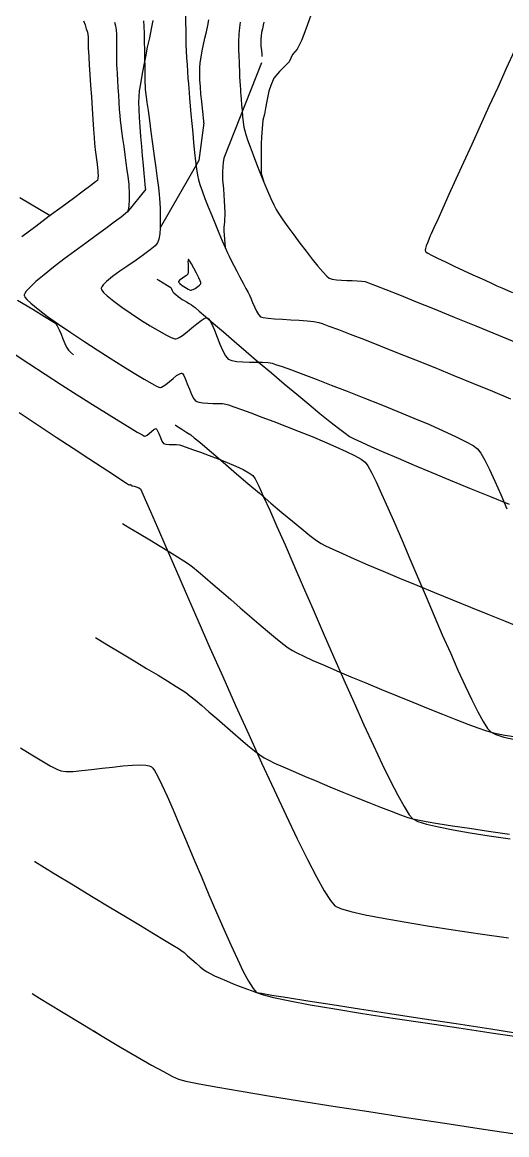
# Model space of a CAD drawing. Header units: metres. Extents: x 708868 to 711043, y 5411316 to 5413138.
# Drawn here: x 709140.5 to 709221.6, y 5411371.1 to 5411557.1 of the extents above; entities that cross this region are included whole.
import ezdxf

# ---------------------------------------------------------------- set-up
doc = ezdxf.new("R2010")
doc.units = ezdxf.units.M
for name, color, linetype in [('Rionegro 2010_Contours', 7, 'Continuous'), ('Rionegro 2014_Contours', 7, 'Continuous'), ('Rionegro 2018_Contours', 7, 'Continuous')]:
    doc.layers.add(name, color=color, linetype=linetype)

msp = doc.modelspace()

# ---------------------------------------------------------------- linework, layer by layer
at = {"layer": 'Rionegro 2010_Contours'}
for points in [[(709222.85, 5411552.38, 231), (709221.47, 5411549.35, 231), (709220.04, 5411546.2, 231), (709218.58, 5411543, 231), (709217.12, 5411539.8, 231), (709215.7, 5411536.66, 231), (709214.33, 5411533.65, 231), (709213.05, 5411530.84, 231), (709211.88, 5411528.27, 231), (709210.86, 5411526.01, 231), (709210.01, 5411524.13, 231), (709209.35, 5411522.69, 231), (709208.93, 5411521.74, 231), (709208.76, 5411521.36, 231), (709208.58, 5411520.91, 231), (709208.33, 5411520.32, 231), (709208.1, 5411519.7, 231), (709207.97, 5411519.24, 231), (709207.93, 5411518.96, 231), (709207.94, 5411518.82, 231), (709207.96, 5411518.77, 231), (709207.98, 5411518.74, 231), (709208.08, 5411518.66, 231), (709208.36, 5411518.49, 231), (709208.95, 5411518.17, 231), (709210, 5411517.64, 231), (709211.29, 5411517.01, 231), (709212.77, 5411516.31, 231), (709214.34, 5411515.58, 231), (709215.91, 5411514.86, 231), (709217.42, 5411514.17, 231), (709218.78, 5411513.55, 231), (709219.9, 5411513.04, 231), (709220.71, 5411512.68, 231), (709221.34, 5411512.41, 231), (709222.52, 5411511.91, 231)], [(709140.1, 5411527.81, 229), (709145.19, 5411524.78, 229), (709145.26, 5411524.73, 229)], [(709163.01, 5411514.14, 229), (709163.35, 5411513.94, 229), (709164.82, 5411513.06, 229), (709165.35, 5411512.74, 229), (709165.47, 5411512.52, 229), (709165.59, 5411512.22, 229), (709165.71, 5411511.99, 229), (709165.88, 5411511.83, 229), (709166.21, 5411511.56, 229), (709166.6, 5411511.25, 229), (709166.99, 5411510.96, 229), (709167.28, 5411510.75, 229), (709167.58, 5411510.56, 229), (709167.98, 5411510.32, 229), (709168.41, 5411510.06, 229), (709168.82, 5411509.82, 229), (709169.12, 5411509.62, 229), (709169.41, 5411509.38, 229), (709170.11, 5411508.79, 229), (709171.17, 5411507.88, 229), (709172.53, 5411506.71, 229), (709174.15, 5411505.32, 229), (709175.97, 5411503.75, 229), (709177.96, 5411502.06, 229), (709180.04, 5411500.28, 229), (709182.19, 5411498.46, 229), (709184.34, 5411496.64, 229), (709186.44, 5411494.88, 229), (709188.45, 5411493.21, 229), (709190.31, 5411491.67, 229), (709191.97, 5411490.33, 229), (709193.39, 5411489.21, 229), (709194.51, 5411488.36, 229), (709195.28, 5411487.84, 229), (709196.02, 5411487.45, 229), (709197.25, 5411486.87, 229), (709198.92, 5411486.12, 229), (709200.99, 5411485.22, 229), (709203.39, 5411484.19, 229), (709206.08, 5411483.06, 229), (709209, 5411481.83, 229), (709212.1, 5411480.54, 229), (709215.34, 5411479.21, 229), (709218.65, 5411477.85, 229), (709221.98, 5411476.49, 229)], [(709139.72, 5411510.65, 228), (709142.29, 5411509.11, 228), (709144.26, 5411507.91, 228), (709145.54, 5411507.12, 228), (709146.06, 5411506.77, 228), (709146.37, 5411506.32, 228), (709146.68, 5411505.68, 228), (709147, 5411504.94, 228), (709147.32, 5411504.15, 228), (709147.63, 5411503.4, 228), (709147.94, 5411502.75, 228), (709148.23, 5411502.28, 228), (709148.61, 5411501.9, 228), (709149.08, 5411501.49, 228)], [(709166.09, 5411489.74, 228), (709166.16, 5411489.7, 228), (709167.19, 5411489.07, 228), (709168.06, 5411488.52, 228), (709168.71, 5411488.08, 228), (709169.29, 5411487.63, 228), (709170.22, 5411486.87, 228), (709171.44, 5411485.83, 228), (709172.9, 5411484.58, 228), (709174.56, 5411483.16, 228), (709176.36, 5411481.61, 228), (709178.25, 5411479.99, 228), (709180.18, 5411478.34, 228), (709182.1, 5411476.7, 228), (709183.95, 5411475.13, 228), (709185.7, 5411473.68, 228), (709187.27, 5411472.38, 228), (709188.64, 5411471.29, 228), (709189.73, 5411470.46, 228), (709190.51, 5411469.93, 228), (709191.24, 5411469.54, 228), (709192.44, 5411468.98, 228), (709194.06, 5411468.24, 228), (709196.04, 5411467.38, 228), (709198.34, 5411466.39, 228), (709200.88, 5411465.31, 228), (709203.63, 5411464.16, 228), (709206.51, 5411462.96, 228), (709209.49, 5411461.73, 228), (709212.5, 5411460.49, 228), (709215.48, 5411459.28, 228), (709218.39, 5411458.1, 228), (709221.17, 5411456.99, 228), (709223.77, 5411455.96, 228)], [(709157.29, 5411473.26, 227), (709158.16, 5411472.74, 227), (709160.05, 5411471.61, 227), (709161.88, 5411470.52, 227), (709163.6, 5411469.48, 227), (709165.16, 5411468.54, 227), (709166.5, 5411467.71, 227), (709167.56, 5411467.04, 227), (709168.3, 5411466.54, 227), (709168.99, 5411466.01, 227), (709169.93, 5411465.24, 227), (709171.09, 5411464.27, 227), (709172.41, 5411463.14, 227), (709173.86, 5411461.89, 227), (709175.4, 5411460.56, 227), (709176.97, 5411459.2, 227), (709178.55, 5411457.83, 227), (709180.09, 5411456.52, 227), (709181.55, 5411455.28, 227), (709182.89, 5411454.18, 227), (709184.06, 5411453.24, 227), (709185.02, 5411452.5, 227), (709185.74, 5411452.02, 227), (709186.45, 5411451.64, 227), (709187.6, 5411451.09, 227), (709189.14, 5411450.39, 227), (709191.01, 5411449.57, 227), (709193.14, 5411448.65, 227), (709195.49, 5411447.66, 227), (709197.99, 5411446.61, 227), (709200.59, 5411445.53, 227), (709203.23, 5411444.45, 227), (709205.86, 5411443.38, 227), (709208.41, 5411442.35, 227), (709210.82, 5411441.39, 227), (709213.05, 5411440.52, 227), (709215.03, 5411439.75, 227), (709216.71, 5411439.12, 227), (709218.03, 5411438.66, 227), (709218.94, 5411438.37, 227), (709219.83, 5411438.17, 227), (709221.24, 5411437.91, 227), (709223.13, 5411437.61, 227)], [(709152.77, 5411454.2, 226), (709154.66, 5411453.06, 226), (709156.98, 5411451.67, 226), (709159.22, 5411450.32, 226), (709161.32, 5411449.06, 226), (709163.23, 5411447.9, 226), (709164.89, 5411446.89, 226), (709166.26, 5411446.05, 226), (709167.27, 5411445.41, 226), (709167.88, 5411445, 226), (709168.57, 5411444.48, 226), (709169.47, 5411443.74, 226), (709170.54, 5411442.82, 226), (709171.75, 5411441.78, 226), (709173.05, 5411440.65, 226), (709174.39, 5411439.48, 226), (709175.73, 5411438.32, 226), (709177.03, 5411437.2, 226), (709178.25, 5411436.18, 226), (709179.34, 5411435.29, 226), (709180.26, 5411434.59, 226), (709180.96, 5411434.11, 226), (709181.64, 5411433.75, 226), (709182.72, 5411433.23, 226), (709184.13, 5411432.59, 226), (709185.82, 5411431.85, 226), (709187.72, 5411431.04, 226), (709189.78, 5411430.17, 226), (709191.94, 5411429.26, 226), (709194.15, 5411428.36, 226), (709196.34, 5411427.47, 226), (709198.46, 5411426.62, 226), (709200.44, 5411425.85, 226), (709202.23, 5411425.16, 226), (709203.77, 5411424.58, 226), (709205, 5411424.14, 226), (709205.86, 5411423.87, 226), (709206.66, 5411423.7, 226), (709208.07, 5411423.45, 226), (709210.02, 5411423.13, 226), (709212.46, 5411422.75, 226), (709215.31, 5411422.32, 226), (709218.5, 5411421.85, 226), (709221.99, 5411421.34, 226)], [(709142.54, 5411416.77, 224), (709142.59, 5411416.74, 224), (709145.83, 5411414.78, 224), (709149.03, 5411412.85, 224), (709152.12, 5411410.98, 224), (709155.07, 5411409.2, 224), (709157.81, 5411407.54, 224), (709160.3, 5411406.04, 224), (709162.47, 5411404.72, 224), (709164.29, 5411403.62, 224), (709165.7, 5411402.77, 224), (709166.64, 5411402.19, 224), (709167.06, 5411401.92, 224), (709167.57, 5411401.52, 224), (709168.18, 5411400.99, 224), (709168.87, 5411400.38, 224), (709169.58, 5411399.76, 224), (709170.27, 5411399.16, 224), (709170.89, 5411398.65, 224), (709171.42, 5411398.29, 224), (709171.92, 5411398.02, 224), (709172.68, 5411397.66, 224), (709173.62, 5411397.24, 224), (709174.69, 5411396.78, 224), (709175.82, 5411396.31, 224), (709176.96, 5411395.85, 224), (709178.03, 5411395.45, 224), (709178.97, 5411395.11, 224), (709179.72, 5411394.87, 224), (709180.51, 5411394.72, 224), (709182.27, 5411394.43, 224), (709184.89, 5411394.01, 224), (709188.28, 5411393.48, 224), (709192.33, 5411392.85, 224), (709196.94, 5411392.13, 224), (709202, 5411391.35, 224), (709207.42, 5411390.52, 224), (709213.08, 5411389.65, 224), (709218.9, 5411388.76, 224), (709224.76, 5411387.86, 224)], [(709142.15, 5411394.69, 223), (709143.42, 5411393.91, 223), (709147.07, 5411391.68, 223), (709150.57, 5411389.55, 223), (709153.89, 5411387.56, 223), (709156.95, 5411385.73, 223), (709159.72, 5411384.11, 223), (709162.13, 5411382.73, 223), (709164.12, 5411381.62, 223), (709165.65, 5411380.83, 223), (709166.65, 5411380.38, 223), (709167.89, 5411380.05, 223), (709170.13, 5411379.59, 223), (709173.25, 5411379.02, 223), (709177.15, 5411378.34, 223), (709181.73, 5411377.59, 223), (709186.89, 5411376.76, 223), (709192.51, 5411375.87, 223), (709198.51, 5411374.94, 223), (709204.77, 5411373.98, 223), (709211.19, 5411373.01, 223), (709217.67, 5411372.03, 223), (709224.1, 5411371.07, 223)]]:
    msp.add_polyline3d(points, dxfattribs=at)
at = {"layer": 'Rionegro 2014_Contours'}
for points in [[(709150.76, 5411557.31, 226), (709151.01, 5411556.64, 226), (709151.23, 5411555.97, 226), (709151.4, 5411555.41, 226), (709151.49, 5411555.03, 226), (709151.53, 5411554.63, 226), (709151.55, 5411554.1, 226), (709151.55, 5411553.54, 226), (709151.55, 5411553.01, 226), (709151.56, 5411552.6, 226), (709151.58, 5411552.19, 226), (709151.64, 5411551.27, 226), (709151.72, 5411549.96, 226), (709151.83, 5411548.34, 226), (709151.94, 5411546.52, 226), (709152.07, 5411544.6, 226), (709152.2, 5411542.67, 226), (709152.32, 5411540.82, 226), (709152.43, 5411539.17, 226), (709152.52, 5411537.81, 226), (709152.59, 5411536.83, 226), (709152.63, 5411536.33, 226), (709152.7, 5411535.75, 226), (709152.8, 5411534.99, 226), (709152.92, 5411534.15, 226), (709153.04, 5411533.35, 226), (709153.12, 5411532.71, 226), (709153.16, 5411532.35, 226), (709153.18, 5411531.97, 226), (709153.19, 5411531.47, 226), (709153.17, 5411530.99, 226), (709153.09, 5411530.65, 226), (709152.78, 5411530.39, 226), (709151.96, 5411529.78, 226), (709150.7, 5411528.85, 226), (709149.08, 5411527.65, 226), (709147.17, 5411526.24, 226), (709145.04, 5411524.66, 226), (709142.77, 5411522.96, 226), (709140.43, 5411521.19, 226)], [(709155.96, 5411557.1, 227), (709156.12, 5411556.47, 227), (709156.2, 5411555.85, 227), (709156.25, 5411555.07, 227), (709156.27, 5411554.18, 227), (709156.28, 5411553.24, 227), (709156.27, 5411552.3, 227), (709156.27, 5411551.41, 227), (709156.27, 5411550.62, 227), (709156.29, 5411549.99, 227), (709156.32, 5411549.36, 227), (709156.37, 5411548.47, 227), (709156.43, 5411547.39, 227), (709156.51, 5411546.18, 227), (709156.59, 5411544.92, 227), (709156.67, 5411543.67, 227), (709156.75, 5411542.5, 227), (709156.83, 5411541.48, 227), (709156.9, 5411540.68, 227), (709156.99, 5411539.91, 227), (709157.12, 5411538.88, 227), (709157.29, 5411537.66, 227), (709157.48, 5411536.33, 227), (709157.67, 5411534.95, 227), (709157.86, 5411533.6, 227), (709158.03, 5411532.36, 227), (709158.18, 5411531.29, 227), (709158.28, 5411530.48, 227), (709158.32, 5411529.99, 227), (709158.35, 5411529.46, 227), (709158.38, 5411528.78, 227), (709158.39, 5411528.03, 227), (709158.39, 5411527.25, 227), (709158.35, 5411526.51, 227), (709158.27, 5411525.88, 227), (709158.12, 5411525.42, 227), (709157.79, 5411525.09, 227), (709157.03, 5411524.49, 227), (709155.91, 5411523.64, 227), (709154.5, 5411522.61, 227), (709152.88, 5411521.44, 227), (709151.12, 5411520.15, 227), (709149.3, 5411518.81, 227), (709147.48, 5411517.46, 227), (709145.75, 5411516.13, 227), (709144.17, 5411514.87, 227), (709142.81, 5411513.73, 227), (709141.76, 5411512.74, 227), (709141.18, 5411512.1, 227), (709140.93, 5411511.71, 227), (709140.85, 5411511.51, 227), (709140.85, 5411511.42, 227), (709140.86, 5411511.34, 227), (709140.96, 5411511.14, 227), (709141.26, 5411510.76, 227), (709141.94, 5411510.11, 227), (709143.16, 5411509.1, 227), (709144.74, 5411507.91, 227), (709146.59, 5411506.6, 227), (709148.64, 5411505.19, 227), (709150.82, 5411503.75, 227), (709153.04, 5411502.3, 227), (709155.24, 5411500.9, 227), (709157.33, 5411499.6, 227), (709159.24, 5411498.43, 227), (709160.89, 5411497.44, 227), (709162.21, 5411496.68, 227), (709162.98, 5411496.27, 227), (709163.36, 5411496.08, 227), (709163.51, 5411496.03, 227), (709163.55, 5411496.02, 227), (709163.62, 5411496.03, 227), (709163.79, 5411496.07, 227), (709164.07, 5411496.22, 227), (709164.51, 5411496.52, 227), (709165.12, 5411497.01, 227), (709165.75, 5411497.53, 227), (709166.33, 5411498, 227), (709166.74, 5411498.27, 227), (709166.99, 5411498.38, 227), (709167.13, 5411498.41, 227), (709167.18, 5411498.4, 227), (709167.24, 5411498.38, 227), (709167.35, 5411498.28, 227), (709167.53, 5411498.02, 227), (709167.78, 5411497.5, 227), (709168.12, 5411496.66, 227), (709168.47, 5411495.74, 227), (709168.84, 5411494.86, 227), (709169.2, 5411494.15, 227), (709169.55, 5411493.72, 227), (709170.03, 5411493.54, 227), (709170.71, 5411493.43, 227), (709171.53, 5411493.39, 227), (709172.4, 5411493.37, 227), (709173.24, 5411493.36, 227), (709173.99, 5411493.32, 227), (709174.56, 5411493.24, 227), (709175.02, 5411493.1, 227), (709175.92, 5411492.79, 227), (709177.18, 5411492.34, 227), (709178.76, 5411491.76, 227), (709180.58, 5411491.08, 227), (709182.58, 5411490.33, 227), (709184.7, 5411489.52, 227), (709186.86, 5411488.67, 227), (709189, 5411487.8, 227), (709191.07, 5411486.95, 227), (709192.98, 5411486.12, 227), (709194.69, 5411485.34, 227), (709196.11, 5411484.63, 227), (709197.2, 5411484.02, 227), (709197.87, 5411483.52, 227), (709198.31, 5411482.92, 227), (709198.93, 5411481.8, 227), (709199.7, 5411480.22, 227), (709200.62, 5411478.23, 227), (709201.66, 5411475.9, 227), (709202.81, 5411473.27, 227), (709204.04, 5411470.42, 227), (709205.34, 5411467.39, 227), (709206.68, 5411464.25, 227), (709208.05, 5411461.04, 227), (709209.42, 5411457.84, 227), (709210.78, 5411454.68, 227), (709212.12, 5411451.65, 227), (709213.4, 5411448.78, 227), (709214.61, 5411446.14, 227), (709215.73, 5411443.78, 227), (709216.74, 5411441.77, 227), (709217.63, 5411440.16, 227), (709218.36, 5411439.01, 227), (709218.94, 5411438.37, 227), (709219.74, 5411437.98, 227), (709221.09, 5411437.57, 227), (709222.92, 5411437.16, 227)], [(709160.8, 5411557.35, 228), (709160.85, 5411556.42, 228), (709160.89, 5411555.23, 228), (709160.93, 5411553.86, 228), (709160.95, 5411552.41, 228), (709160.97, 5411550.98, 228), (709160.99, 5411549.67, 228), (709161, 5411548.57, 228), (709161.01, 5411547.77, 228), (709161.02, 5411547.38, 228), (709161.04, 5411546.98, 228), (709161.07, 5411546.47, 228), (709161.1, 5411545.93, 228), (709161.14, 5411545.42, 228), (709161.17, 5411545.02, 228), (709161.23, 5411544.6, 228), (709161.36, 5411543.67, 228), (709161.55, 5411542.31, 228), (709161.78, 5411540.64, 228), (709162.04, 5411538.75, 228), (709162.32, 5411536.74, 228), (709162.6, 5411534.71, 228), (709162.86, 5411532.75, 228), (709163.1, 5411530.96, 228), (709163.29, 5411529.45, 228), (709163.42, 5411528.3, 228), (709163.48, 5411527.62, 228), (709163.52, 5411526.89, 228), (709163.56, 5411525.96, 228), (709163.59, 5411524.91, 228), (709163.6, 5411523.8, 228), (709163.58, 5411522.71, 228), (709163.51, 5411521.7, 228), (709163.37, 5411520.84, 228), (709163.16, 5411520.2, 228), (709162.73, 5411519.7, 228), (709161.92, 5411519.02, 228), (709160.82, 5411518.22, 228), (709159.54, 5411517.33, 228), (709158.17, 5411516.39, 228), (709156.83, 5411515.46, 228), (709155.62, 5411514.57, 228), (709154.63, 5411513.76, 228), (709154.07, 5411513.2, 228), (709153.82, 5411512.85, 228), (709153.74, 5411512.65, 228), (709153.74, 5411512.56, 228), (709153.75, 5411512.48, 228), (709153.84, 5411512.29, 228), (709154.13, 5411511.92, 228), (709154.74, 5411511.32, 228), (709155.83, 5411510.43, 228), (709157.19, 5411509.43, 228), (709158.71, 5411508.37, 228), (709160.31, 5411507.33, 228), (709161.89, 5411506.34, 228), (709163.36, 5411505.47, 228), (709164.62, 5411504.78, 228), (709165.41, 5411504.4, 228), (709165.84, 5411504.22, 228), (709166.05, 5411504.17, 228), (709166.12, 5411504.16, 228), (709166.21, 5411504.17, 228), (709166.42, 5411504.22, 228), (709166.78, 5411504.38, 228), (709167.33, 5411504.74, 228), (709168.09, 5411505.33, 228), (709168.9, 5411506, 228), (709169.69, 5411506.66, 228), (709170.42, 5411507.22, 228), (709170.92, 5411507.53, 228), (709171.23, 5411507.65, 228), (709171.4, 5411507.68, 228), (709171.47, 5411507.66, 228), (709171.54, 5411507.64, 228), (709171.68, 5411507.52, 228), (709171.91, 5411507.21, 228), (709172.23, 5411506.6, 228), (709172.66, 5411505.59, 228), (709173.11, 5411504.44, 228), (709173.57, 5411503.25, 228), (709174.04, 5411502.17, 228), (709174.5, 5411501.3, 228), (709174.96, 5411500.78, 228), (709175.55, 5411500.53, 228), (709176.39, 5411500.38, 228), (709177.4, 5411500.3, 228), (709178.5, 5411500.27, 228), (709179.62, 5411500.26, 228), (709180.69, 5411500.23, 228), (709181.62, 5411500.18, 228), (709182.34, 5411500.07, 228), (709182.9, 5411499.89, 228), (709183.99, 5411499.51, 228), (709185.53, 5411498.95, 228), (709187.46, 5411498.23, 228), (709189.7, 5411497.39, 228), (709192.2, 5411496.43, 228), (709194.87, 5411495.4, 228), (709197.66, 5411494.3, 228), (709200.5, 5411493.17, 228), (709203.32, 5411492.03, 228), (709206.04, 5411490.9, 228), (709208.61, 5411489.81, 228), (709210.94, 5411488.79, 228), (709212.99, 5411487.84, 228), (709214.67, 5411487.01, 228), (709215.92, 5411486.31, 228), (709216.67, 5411485.76, 228), (709217.21, 5411485.05, 228), (709217.9, 5411483.87, 228), (709218.69, 5411482.28, 228), (709219.58, 5411480.35, 228), (709220.55, 5411478.14, 228), (709221.59, 5411475.71, 228)], [(709167.84, 5411558.5, 229), (709167.84, 5411556.99, 229), (709167.85, 5411555.84, 229), (709167.85, 5411555.12, 229), (709167.86, 5411554.35, 229), (709167.9, 5411553.4, 229), (709167.95, 5411552.32, 229), (709168.01, 5411551.17, 229), (709168.08, 5411549.99, 229), (709168.16, 5411548.84, 229), (709168.23, 5411547.76, 229), (709168.3, 5411546.81, 229), (709168.36, 5411546.03, 229), (709168.42, 5411545.36, 229), (709168.5, 5411544.37, 229), (709168.6, 5411543.14, 229), (709168.73, 5411541.71, 229), (709168.86, 5411540.16, 229), (709169.02, 5411538.54, 229), (709169.18, 5411536.91, 229), (709169.34, 5411535.33, 229), (709169.51, 5411533.87, 229), (709169.68, 5411532.57, 229), (709169.84, 5411531.52, 229), (709169.99, 5411530.76, 229), (709170.23, 5411529.95, 229), (709170.6, 5411528.89, 229), (709171.07, 5411527.63, 229), (709171.62, 5411526.23, 229), (709172.21, 5411524.76, 229), (709172.82, 5411523.28, 229), (709173.42, 5411521.86, 229), (709173.98, 5411520.55, 229), (709174.47, 5411519.42, 229), (709174.85, 5411518.53, 229), (709175.11, 5411517.96, 229), (709175.44, 5411517.28, 229), (709175.88, 5411516.43, 229), (709176.39, 5411515.46, 229), (709176.93, 5411514.45, 229), (709177.45, 5411513.47, 229), (709177.92, 5411512.59, 229), (709178.3, 5411511.9, 229), (709178.53, 5411511.45, 229), (709178.77, 5411510.93, 229), (709179.05, 5411510.26, 229), (709179.36, 5411509.51, 229), (709179.69, 5411508.79, 229), (709180.03, 5411508.2, 229), (709180.36, 5411507.84, 229), (709180.8, 5411507.71, 229), (709181.62, 5411507.6, 229), (709182.73, 5411507.51, 229), (709184.04, 5411507.43, 229), (709185.44, 5411507.35, 229), (709186.84, 5411507.27, 229), (709188.15, 5411507.17, 229), (709189.28, 5411507.05, 229), (709190.12, 5411506.9, 229), (709190.7, 5411506.71, 229), (709191.81, 5411506.3, 229), (709193.4, 5411505.71, 229), (709195.39, 5411504.94, 229), (709197.74, 5411504.02, 229), (709200.39, 5411502.98, 229), (709203.27, 5411501.84, 229), (709206.32, 5411500.62, 229), (709209.5, 5411499.34, 229), (709212.73, 5411498.03, 229), (709215.97, 5411496.71, 229), (709219.15, 5411495.39, 229), (709222.21, 5411494.11, 229)], [(709176.99, 5411557.12, 230), (709176.83, 5411556.2, 230), (709176.74, 5411555.09, 230), (709176.7, 5411553.87, 230), (709176.71, 5411552.62, 230), (709176.74, 5411551.45, 230), (709176.78, 5411550.42, 230), (709176.81, 5411549.63, 230), (709176.83, 5411549.16, 230), (709176.84, 5411548.64, 230), (709176.87, 5411547.98, 230), (709176.91, 5411547.25, 230), (709176.96, 5411546.52, 230), (709177, 5411545.86, 230), (709177.04, 5411545.34, 230), (709177.08, 5411544.88, 230), (709177.13, 5411544.17, 230), (709177.2, 5411543.3, 230), (709177.28, 5411542.33, 230), (709177.38, 5411541.33, 230), (709177.49, 5411540.38, 230), (709177.6, 5411539.55, 230), (709177.73, 5411538.92, 230), (709177.9, 5411538.35, 230), (709178.21, 5411537.44, 230), (709178.64, 5411536.27, 230), (709179.15, 5411534.91, 230), (709179.72, 5411533.42, 230), (709180.33, 5411531.87, 230), (709180.94, 5411530.35, 230), (709181.54, 5411528.9, 230), (709182.1, 5411527.62, 230), (709182.59, 5411526.56, 230), (709182.98, 5411525.8, 230), (709183.44, 5411525.06, 230), (709184.12, 5411524.06, 230), (709184.96, 5411522.87, 230), (709185.92, 5411521.54, 230), (709186.95, 5411520.16, 230), (709188, 5411518.79, 230), (709189.03, 5411517.48, 230), (709189.98, 5411516.31, 230), (709190.8, 5411515.35, 230), (709191.44, 5411514.66, 230), (709191.87, 5411514.31, 230), (709192.38, 5411514.13, 230), (709193.08, 5411514.01, 230), (709193.91, 5411513.95, 230), (709194.8, 5411513.92, 230), (709195.7, 5411513.9, 230), (709196.56, 5411513.87, 230), (709197.31, 5411513.82, 230), (709197.89, 5411513.73, 230), (709198.42, 5411513.54, 230), (709199.59, 5411513.09, 230), (709201.35, 5411512.39, 230), (709203.61, 5411511.49, 230), (709206.31, 5411510.4, 230), (709209.39, 5411509.16, 230), (709212.77, 5411507.79, 230), (709216.39, 5411506.31, 230), (709220.18, 5411504.76, 230), (709224.08, 5411503.16, 230)], [(709222.85, 5411552.38, 231), (709221.47, 5411549.35, 231), (709220.04, 5411546.2, 231), (709218.58, 5411543, 231), (709217.12, 5411539.8, 231), (709215.7, 5411536.66, 231), (709214.33, 5411533.65, 231), (709213.05, 5411530.84, 231), (709211.88, 5411528.27, 231), (709210.86, 5411526.01, 231), (709210.01, 5411524.13, 231), (709209.35, 5411522.69, 231), (709208.93, 5411521.74, 231), (709208.76, 5411521.36, 231), (709208.58, 5411520.91, 231), (709208.33, 5411520.32, 231), (709208.1, 5411519.7, 231), (709207.97, 5411519.24, 231), (709207.93, 5411518.96, 231), (709207.94, 5411518.82, 231), (709207.96, 5411518.77, 231), (709207.98, 5411518.74, 231), (709208.08, 5411518.66, 231), (709208.36, 5411518.49, 231), (709208.95, 5411518.17, 231), (709210, 5411517.64, 231), (709211.29, 5411517.01, 231), (709212.77, 5411516.31, 231), (709214.34, 5411515.58, 231), (709215.91, 5411514.86, 231), (709217.42, 5411514.17, 231), (709218.78, 5411513.55, 231), (709219.9, 5411513.04, 231), (709220.71, 5411512.68, 231), (709221.34, 5411512.41, 231), (709222.52, 5411511.91, 231)], [(709168.69, 5411512.3, 229), (709168.74, 5411512.31, 229), (709168.86, 5411512.33, 229), (709169.09, 5411512.42, 229), (709169.44, 5411512.6, 229), (709169.88, 5411512.89, 229), (709170.18, 5411513.13, 229), (709170.33, 5411513.29, 229), (709170.39, 5411513.39, 229), (709170.41, 5411513.43, 229), (709170.41, 5411513.46, 229), (709170.39, 5411513.58, 229), (709170.29, 5411513.86, 229), (709170.06, 5411514.37, 229), (709169.68, 5411515.15, 229), (709169.24, 5411515.96, 229), (709168.82, 5411516.7, 229), (709168.54, 5411517.14, 229), (709168.39, 5411517.34, 229), (709168.33, 5411517.41, 229), (709168.3, 5411517.41, 229), (709168.28, 5411517.4, 229), (709168.25, 5411517.32, 229), (709168.23, 5411517.09, 229), (709168.24, 5411516.64, 229), (709168.26, 5411515.98, 229), (709168.26, 5411515.37, 229), (709168.2, 5411514.98, 229), (709167.96, 5411514.73, 229), (709167.56, 5411514.45, 229), (709167.12, 5411514.16, 229), (709166.83, 5411513.95, 229), (709166.68, 5411513.81, 229), (709166.63, 5411513.74, 229), (709166.63, 5411513.7, 229), (709166.64, 5411513.67, 229), (709166.7, 5411513.57, 229), (709166.88, 5411513.39, 229), (709167.25, 5411513.1, 229), (709167.8, 5411512.72, 229), (709168.24, 5411512.47, 229), (709168.5, 5411512.35, 229), (709168.64, 5411512.31, 229), (709168.69, 5411512.3, 229)], [(709138.98, 5411501.77, 226), (709141.63, 5411500.01, 226), (709144.35, 5411498.23, 226), (709147.07, 5411496.48, 226), (709149.72, 5411494.78, 226), (709152.25, 5411493.19, 226), (709154.58, 5411491.73, 226), (709156.65, 5411490.45, 226), (709158.39, 5411489.38, 226), (709159.74, 5411488.57, 226), (709160.49, 5411488.14, 226), (709160.83, 5411487.94, 226), (709160.95, 5411487.89, 226), (709160.98, 5411487.88, 226), (709161.03, 5411487.88, 226), (709161.16, 5411487.93, 226), (709161.39, 5411488.07, 226), (709161.74, 5411488.34, 226), (709162.2, 5411488.73, 226), (709162.54, 5411488.99, 226), (709162.75, 5411489.11, 226), (709162.85, 5411489.14, 226), (709162.9, 5411489.13, 226), (709162.94, 5411489.11, 226), (709163.02, 5411489.02, 226), (709163.16, 5411488.78, 226), (709163.35, 5411488.31, 226), (709163.62, 5411487.64, 226), (709163.88, 5411487.03, 226), (709164.14, 5411486.67, 226), (709164.53, 5411486.54, 226), (709165.1, 5411486.49, 226), (709165.74, 5411486.48, 226), (709166.34, 5411486.47, 226), (709166.79, 5411486.41, 226), (709167.17, 5411486.3, 226), (709167.93, 5411486.04, 226), (709169.01, 5411485.67, 226), (709170.32, 5411485.21, 226), (709171.78, 5411484.67, 226), (709173.3, 5411484.09, 226), (709174.81, 5411483.49, 226), (709176.22, 5411482.88, 226), (709177.46, 5411482.3, 226), (709178.44, 5411481.76, 226), (709179.08, 5411481.29, 226), (709179.45, 5411480.72, 226), (709180.06, 5411479.52, 226), (709180.89, 5411477.76, 226), (709181.92, 5411475.48, 226), (709183.12, 5411472.78, 226), (709184.47, 5411469.7, 226), (709185.95, 5411466.31, 226), (709187.52, 5411462.69, 226), (709189.17, 5411458.89, 226), (709190.87, 5411454.98, 226), (709192.59, 5411451.04, 226), (709194.32, 5411447.12, 226), (709196.02, 5411443.29, 226), (709197.67, 5411439.62, 226), (709199.26, 5411436.17, 226), (709200.74, 5411433.01, 226), (709202.11, 5411430.21, 226), (709203.33, 5411427.83, 226), (709204.37, 5411425.93, 226), (709205.23, 5411424.59, 226), (709205.86, 5411423.87, 226), (709206.7, 5411423.46, 226), (709208.14, 5411423.03, 226), (709210.12, 5411422.56, 226), (709212.57, 5411422.08, 226), (709215.44, 5411421.58, 226), (709218.64, 5411421.06, 226), (709222.13, 5411420.54, 226)], [(709139.98, 5411491.83, 225), (709143.15, 5411489.74, 225), (709146.2, 5411487.73, 225), (709149.04, 5411485.86, 225), (709151.63, 5411484.16, 225), (709153.9, 5411482.68, 225), (709155.77, 5411481.45, 225), (709157.19, 5411480.53, 225), (709157.96, 5411480.03, 225), (709158.29, 5411479.81, 225), (709158.4, 5411479.74, 225), (709158.41, 5411479.74, 225), (709158.42, 5411479.74, 225), (709158.46, 5411479.77, 225), (709158.54, 5411479.82, 225), (709158.61, 5411479.87, 225), (709158.67, 5411479.75, 225), (709158.74, 5411479.61, 225), (709158.87, 5411479.59, 225), (709159.01, 5411479.58, 225), (709159.21, 5411479.52, 225), (709159.59, 5411479.39, 225), (709160.01, 5411479.22, 225), (709160.29, 5411479.05, 225), (709160.51, 5411478.59, 225), (709161.07, 5411477.3, 225), (709161.95, 5411475.29, 225), (709163.11, 5411472.62, 225), (709164.51, 5411469.39, 225), (709166.13, 5411465.68, 225), (709167.92, 5411461.57, 225), (709169.86, 5411457.14, 225), (709171.91, 5411452.49, 225), (709174.04, 5411447.69, 225), (709176.21, 5411442.83, 225), (709178.39, 5411438, 225), (709180.54, 5411433.27, 225), (709182.64, 5411428.73, 225), (709184.64, 5411424.47, 225), (709186.51, 5411420.56, 225), (709188.23, 5411417.1, 225), (709189.75, 5411414.17, 225), (709191.03, 5411411.85, 225), (709192.06, 5411410.22, 225), (709192.79, 5411409.37, 225), (709193.76, 5411408.92, 225), (709195.49, 5411408.41, 225), (709197.88, 5411407.86, 225), (709200.87, 5411407.27, 225), (709204.37, 5411406.65, 225), (709208.29, 5411406.01, 225), (709212.57, 5411405.36, 225), (709217.11, 5411404.69, 225), (709221.84, 5411404.02, 225)], [(709140.2, 5411435.79, 224), (709142.09, 5411434.61, 224), (709143.77, 5411433.58, 224), (709145.18, 5411432.76, 224), (709146.27, 5411432.19, 224), (709146.96, 5411431.91, 224), (709147.82, 5411431.81, 224), (709149.01, 5411431.83, 224), (709150.47, 5411431.95, 224), (709152.11, 5411432.13, 224), (709153.86, 5411432.34, 224), (709155.63, 5411432.55, 224), (709157.35, 5411432.74, 224), (709158.94, 5411432.87, 224), (709160.32, 5411432.91, 224), (709161.21, 5411432.86, 224), (709161.74, 5411432.77, 224), (709162.01, 5411432.67, 224), (709162.12, 5411432.61, 224), (709162.18, 5411432.56, 224), (709162.34, 5411432.39, 224), (709162.62, 5411431.97, 224), (709163.11, 5411431.1, 224), (709163.85, 5411429.59, 224), (709164.73, 5411427.66, 224), (709165.73, 5411425.39, 224), (709166.83, 5411422.84, 224), (709167.99, 5411420.08, 224), (709169.22, 5411417.17, 224), (709170.47, 5411414.18, 224), (709171.74, 5411411.18, 224), (709172.99, 5411408.24, 224), (709174.22, 5411405.43, 224), (709175.39, 5411402.8, 224), (709176.49, 5411400.43, 224), (709177.49, 5411398.39, 224), (709178.38, 5411396.73, 224), (709179.13, 5411395.54, 224), (709179.72, 5411394.87, 224), (709180.66, 5411394.5, 224), (709182.53, 5411394.02, 224), (709185.25, 5411393.46, 224), (709188.7, 5411392.82, 224), (709192.8, 5411392.12, 224), (709197.43, 5411391.37, 224), (709202.5, 5411390.58, 224), (709207.91, 5411389.76, 224), (709213.56, 5411388.92, 224), (709219.34, 5411388.07, 224), (709225.17, 5411387.24, 224)], [(709152.46, 5411388.42, 223), (709153.89, 5411387.56, 223), (709156.95, 5411385.73, 223), (709159.72, 5411384.11, 223), (709162.13, 5411382.73, 223), (709164.12, 5411381.62, 223), (709165.65, 5411380.83, 223), (709166.65, 5411380.38, 223), (709167.89, 5411380.05, 223), (709170.13, 5411379.59, 223), (709173.25, 5411379.02, 223), (709177.15, 5411378.34, 223), (709181.73, 5411377.59, 223), (709186.89, 5411376.76, 223), (709192.51, 5411375.87, 223), (709198.51, 5411374.94, 223), (709204.77, 5411373.98, 223), (709211.19, 5411373.01, 223), (709217.67, 5411372.03, 223), (709224.1, 5411371.07, 223)]]:
    msp.add_polyline3d(points, dxfattribs=at)
at = {"layer": 'Rionegro 2018_Contours'}
for points in [[(709189.1, 5411559.21, 230), (709188.17, 5411556.55, 230), (709187.3, 5411554.17, 230), (709186.49, 5411552.6, 230), (709185.73, 5411551.69, 230), (709185.15, 5411550.46, 230), (709183.57, 5411548.87, 230), (709182.58, 5411547.72, 230), (709182.1, 5411546.51, 230), (709181.76, 5411545.55, 230), (709181.42, 5411543.9, 230), (709181.2, 5411542.75, 230), (709181.01, 5411541.74, 230), (709180.75, 5411540.73, 230), (709180.64, 5411539.32, 230), (709180.56, 5411537.88, 230), (709180.46, 5411536.76, 230), (709180.5, 5411535.51, 230), (709180.48, 5411534.14, 230), (709180.48, 5411531.87, 230)], [(709161.16, 5411529.19, 227), (709161.15, 5411529.28, 227), (709161.13, 5411529.49, 227), (709161.09, 5411529.92, 227), (709161.02, 5411530.67, 227), (709160.91, 5411531.83, 227), (709160.78, 5411533.21, 227), (709160.64, 5411534.73, 227), (709160.5, 5411536.34, 227), (709160.36, 5411537.99, 227), (709160.24, 5411539.61, 227), (709160.13, 5411541.14, 227), (709160.06, 5411542.53, 227), (709160.03, 5411543.71, 227), (709160.05, 5411544.63, 227), (709160.15, 5411545.61, 227), (709160.32, 5411546.81, 227), (709160.56, 5411548.19, 227), (709160.84, 5411549.7, 227), (709161.16, 5411551.29, 227), (709161.49, 5411552.9, 227), (709161.83, 5411554.48, 227), (709162.15, 5411555.99, 227), (709162.43, 5411557.37, 227)], [(709170.88, 5411540.29, 228), (709170.87, 5411540.38, 228), (709170.86, 5411540.59, 228), (709170.82, 5411540.99, 228), (709170.75, 5411541.66, 228), (709170.64, 5411542.68, 228), (709170.53, 5411543.83, 228), (709170.41, 5411545.06, 228), (709170.32, 5411546.3, 228), (709170.24, 5411547.49, 228), (709170.21, 5411548.57, 228), (709170.22, 5411549.47, 228), (709170.3, 5411550.32, 228), (709170.44, 5411551.27, 228), (709170.63, 5411552.3, 228), (709170.84, 5411553.36, 228), (709171.08, 5411554.44, 228), (709171.31, 5411555.51, 228), (709171.53, 5411556.53, 228), (709171.73, 5411557.48, 228)], [(709180.92, 5411557.11, 229), (709180.83, 5411556.6, 229), (709180.7, 5411556.01, 229), (709180.56, 5411555.4, 229), (709180.46, 5411554.81, 229), (709180.4, 5411554.3, 229), (709180.4, 5411553.75, 229), (709180.44, 5411553.07, 229), (709180.51, 5411552.37, 229), (709180.57, 5411551.77, 229), (709180.61, 5411551.39, 229)], [(709222.85, 5411552.38, 231), (709221.47, 5411549.35, 231), (709220.04, 5411546.2, 231), (709218.58, 5411543, 231), (709217.12, 5411539.8, 231), (709215.7, 5411536.66, 231), (709214.33, 5411533.65, 231), (709213.05, 5411530.84, 231), (709211.88, 5411528.27, 231), (709210.86, 5411526.01, 231), (709210.01, 5411524.13, 231), (709209.35, 5411522.69, 231), (709208.93, 5411521.74, 231), (709208.76, 5411521.36, 231), (709208.58, 5411520.91, 231), (709208.33, 5411520.32, 231), (709208.1, 5411519.7, 231), (709207.97, 5411519.24, 231), (709207.93, 5411518.96, 231), (709207.94, 5411518.82, 231), (709207.96, 5411518.77, 231), (709207.98, 5411518.74, 231), (709208.08, 5411518.66, 231), (709208.36, 5411518.49, 231), (709208.95, 5411518.17, 231), (709210, 5411517.64, 231), (709211.29, 5411517.01, 231), (709212.77, 5411516.31, 231), (709214.34, 5411515.58, 231), (709215.91, 5411514.86, 231), (709217.42, 5411514.17, 231), (709218.78, 5411513.55, 231), (709219.9, 5411513.04, 231), (709220.71, 5411512.68, 231), (709221.34, 5411512.41, 231), (709222.52, 5411511.91, 231)], [(709180.56, 5411550.29, 229), (709174.22, 5411534.39, 229), (709174.1, 5411533.62, 229), (709174.06, 5411532.96, 229), (709174.03, 5411532.06, 229), (709174.03, 5411530.76, 229), (709174.2, 5411529.22, 229), (709174.28, 5411527.21, 229), (709174.38, 5411525.29, 229), (709174.33, 5411523.71, 229), (709174.24, 5411522.78, 229), (709174.24, 5411522.2, 229), (709174.24, 5411522.2, 229), (709174.24, 5411522.2, 229), (709174.47, 5411519.42, 229), (709174.85, 5411518.53, 229), (709175.11, 5411517.96, 229), (709175.44, 5411517.28, 229), (709175.88, 5411516.43, 229), (709176.39, 5411515.46, 229), (709176.93, 5411514.45, 229), (709177.45, 5411513.47, 229), (709177.92, 5411512.59, 229), (709178.3, 5411511.9, 229), (709178.53, 5411511.45, 229), (709178.77, 5411510.93, 229), (709179.05, 5411510.26, 229), (709179.36, 5411509.51, 229), (709179.69, 5411508.79, 229), (709180.03, 5411508.2, 229), (709180.36, 5411507.84, 229), (709180.8, 5411507.71, 229), (709181.62, 5411507.6, 229), (709182.73, 5411507.51, 229), (709184.04, 5411507.43, 229), (709185.44, 5411507.35, 229), (709186.84, 5411507.27, 229), (709188.15, 5411507.17, 229), (709189.28, 5411507.05, 229), (709190.12, 5411506.9, 229), (709190.7, 5411506.71, 229), (709191.81, 5411506.3, 229), (709193.4, 5411505.71, 229), (709195.39, 5411504.94, 229), (709197.74, 5411504.02, 229), (709200.39, 5411502.98, 229), (709203.27, 5411501.84, 229), (709206.32, 5411500.62, 229), (709209.5, 5411499.34, 229), (709212.73, 5411498.03, 229), (709215.97, 5411496.71, 229), (709219.15, 5411495.39, 229), (709222.21, 5411494.11, 229)], [(709170.88, 5411540.29, 228), (709170.07, 5411533.99, 228), (709163.58, 5411522.71, 228), (709163.51, 5411521.7, 228), (709163.37, 5411520.84, 228), (709163.16, 5411520.2, 228), (709162.73, 5411519.7, 228), (709161.92, 5411519.02, 228), (709160.82, 5411518.22, 228), (709159.54, 5411517.33, 228), (709158.17, 5411516.39, 228), (709156.83, 5411515.46, 228), (709155.62, 5411514.57, 228), (709154.63, 5411513.76, 228), (709154.07, 5411513.2, 228), (709153.82, 5411512.85, 228), (709153.74, 5411512.65, 228), (709153.74, 5411512.56, 228), (709153.75, 5411512.48, 228), (709153.84, 5411512.29, 228), (709154.13, 5411511.92, 228), (709154.74, 5411511.32, 228), (709155.83, 5411510.43, 228), (709157.19, 5411509.43, 228), (709158.71, 5411508.37, 228), (709160.31, 5411507.33, 228), (709161.89, 5411506.34, 228), (709163.36, 5411505.47, 228), (709164.62, 5411504.78, 228), (709165.41, 5411504.4, 228), (709165.84, 5411504.22, 228), (709166.05, 5411504.17, 228), (709166.12, 5411504.16, 228), (709166.21, 5411504.17, 228), (709166.42, 5411504.22, 228), (709166.78, 5411504.38, 228), (709167.33, 5411504.74, 228), (709168.09, 5411505.33, 228), (709168.9, 5411506, 228), (709169.69, 5411506.66, 228), (709170.42, 5411507.22, 228), (709170.92, 5411507.53, 228), (709171.23, 5411507.65, 228), (709171.4, 5411507.68, 228), (709171.47, 5411507.66, 228), (709171.54, 5411507.64, 228), (709171.68, 5411507.52, 228), (709171.91, 5411507.21, 228), (709172.23, 5411506.6, 228), (709172.66, 5411505.59, 228), (709173.11, 5411504.44, 228), (709173.57, 5411503.25, 228), (709174.04, 5411502.17, 228), (709174.5, 5411501.3, 228), (709174.96, 5411500.78, 228), (709175.55, 5411500.53, 228), (709176.39, 5411500.38, 228), (709177.4, 5411500.3, 228), (709178.5, 5411500.27, 228), (709179.62, 5411500.26, 228), (709180.69, 5411500.23, 228), (709181.62, 5411500.18, 228), (709182.34, 5411500.07, 228), (709182.9, 5411499.89, 228), (709183.99, 5411499.51, 228), (709185.53, 5411498.95, 228), (709187.46, 5411498.23, 228), (709189.7, 5411497.39, 228), (709192.2, 5411496.43, 228), (709194.87, 5411495.4, 228), (709197.66, 5411494.3, 228), (709200.5, 5411493.17, 228), (709203.32, 5411492.03, 228), (709206.04, 5411490.9, 228), (709208.61, 5411489.81, 228), (709210.94, 5411488.79, 228), (709212.99, 5411487.84, 228), (709214.67, 5411487.01, 228), (709215.92, 5411486.31, 228), (709216.67, 5411485.76, 228), (709217.21, 5411485.05, 228), (709217.9, 5411483.87, 228), (709218.69, 5411482.28, 228), (709219.58, 5411480.35, 228), (709220.55, 5411478.14, 228), (709221.59, 5411475.71, 228)], [(709180.48, 5411531.87, 230), (709180.94, 5411530.35, 230), (709181.54, 5411528.9, 230), (709182.1, 5411527.62, 230), (709182.59, 5411526.56, 230), (709182.98, 5411525.8, 230), (709183.44, 5411525.06, 230), (709184.12, 5411524.06, 230), (709184.96, 5411522.87, 230), (709185.92, 5411521.54, 230), (709186.95, 5411520.16, 230), (709188, 5411518.79, 230), (709189.03, 5411517.48, 230), (709189.98, 5411516.31, 230), (709190.8, 5411515.35, 230), (709191.44, 5411514.66, 230), (709191.87, 5411514.31, 230), (709192.38, 5411514.13, 230), (709193.08, 5411514.01, 230), (709193.91, 5411513.95, 230), (709194.8, 5411513.92, 230), (709195.7, 5411513.9, 230), (709196.56, 5411513.87, 230), (709197.31, 5411513.82, 230), (709197.89, 5411513.73, 230), (709198.42, 5411513.54, 230), (709199.59, 5411513.09, 230), (709201.35, 5411512.39, 230), (709203.61, 5411511.49, 230), (709206.31, 5411510.4, 230), (709209.39, 5411509.16, 230), (709212.77, 5411507.79, 230), (709216.39, 5411506.31, 230), (709220.18, 5411504.76, 230), (709224.08, 5411503.16, 230)], [(709161.16, 5411529.19, 227), (709158.12, 5411525.42, 227), (709157.79, 5411525.09, 227), (709157.03, 5411524.49, 227), (709155.91, 5411523.64, 227), (709154.5, 5411522.61, 227), (709152.88, 5411521.44, 227), (709151.12, 5411520.15, 227), (709149.3, 5411518.81, 227), (709147.48, 5411517.46, 227), (709145.75, 5411516.13, 227), (709144.17, 5411514.87, 227), (709142.81, 5411513.73, 227), (709141.76, 5411512.74, 227), (709141.18, 5411512.1, 227), (709140.93, 5411511.71, 227), (709140.85, 5411511.51, 227), (709140.85, 5411511.42, 227), (709140.86, 5411511.34, 227), (709140.96, 5411511.14, 227), (709141.26, 5411510.76, 227), (709141.94, 5411510.11, 227), (709143.16, 5411509.1, 227), (709144.74, 5411507.91, 227), (709146.59, 5411506.6, 227), (709148.64, 5411505.19, 227), (709150.82, 5411503.75, 227), (709153.04, 5411502.3, 227), (709155.24, 5411500.9, 227), (709157.33, 5411499.6, 227), (709159.24, 5411498.43, 227), (709160.89, 5411497.44, 227), (709162.21, 5411496.68, 227), (709162.98, 5411496.27, 227), (709163.36, 5411496.08, 227), (709163.51, 5411496.03, 227), (709163.55, 5411496.02, 227), (709163.62, 5411496.03, 227), (709163.79, 5411496.07, 227), (709164.07, 5411496.22, 227), (709164.51, 5411496.52, 227), (709165.12, 5411497.01, 227), (709165.75, 5411497.53, 227), (709166.33, 5411498, 227), (709166.74, 5411498.27, 227), (709166.99, 5411498.38, 227), (709167.13, 5411498.41, 227), (709167.18, 5411498.4, 227), (709167.24, 5411498.38, 227), (709167.35, 5411498.28, 227), (709167.53, 5411498.02, 227), (709167.78, 5411497.5, 227), (709168.12, 5411496.66, 227), (709168.47, 5411495.74, 227), (709168.84, 5411494.86, 227), (709169.2, 5411494.15, 227), (709169.55, 5411493.72, 227), (709170.03, 5411493.54, 227), (709170.71, 5411493.43, 227), (709171.53, 5411493.39, 227), (709172.4, 5411493.37, 227), (709173.24, 5411493.36, 227), (709173.99, 5411493.32, 227), (709174.56, 5411493.24, 227), (709175.02, 5411493.1, 227), (709175.92, 5411492.79, 227), (709177.18, 5411492.34, 227), (709178.76, 5411491.76, 227), (709180.58, 5411491.08, 227), (709182.58, 5411490.33, 227), (709184.7, 5411489.52, 227), (709186.86, 5411488.67, 227), (709189, 5411487.8, 227), (709191.07, 5411486.95, 227), (709192.98, 5411486.12, 227), (709194.69, 5411485.34, 227), (709196.11, 5411484.63, 227), (709197.2, 5411484.02, 227), (709197.87, 5411483.52, 227), (709198.31, 5411482.92, 227), (709198.93, 5411481.8, 227), (709199.7, 5411480.22, 227), (709200.62, 5411478.23, 227), (709201.66, 5411475.9, 227), (709202.81, 5411473.27, 227), (709204.04, 5411470.42, 227), (709205.34, 5411467.39, 227), (709206.68, 5411464.25, 227), (709208.05, 5411461.04, 227), (709209.42, 5411457.84, 227), (709210.78, 5411454.68, 227), (709212.12, 5411451.65, 227), (709213.4, 5411448.78, 227), (709214.61, 5411446.14, 227), (709215.73, 5411443.78, 227), (709216.74, 5411441.77, 227), (709217.63, 5411440.16, 227), (709218.36, 5411439.01, 227), (709218.94, 5411438.37, 227), (709219.74, 5411437.98, 227), (709221.09, 5411437.57, 227), (709222.92, 5411437.16, 227)], [(709168.69, 5411512.3, 229), (709168.74, 5411512.31, 229), (709168.86, 5411512.33, 229), (709169.09, 5411512.42, 229), (709169.44, 5411512.6, 229), (709169.88, 5411512.89, 229), (709170.18, 5411513.13, 229), (709170.33, 5411513.29, 229), (709170.39, 5411513.39, 229), (709170.41, 5411513.43, 229), (709170.41, 5411513.46, 229), (709170.39, 5411513.58, 229), (709170.29, 5411513.86, 229), (709170.06, 5411514.37, 229), (709169.68, 5411515.15, 229), (709169.24, 5411515.96, 229), (709168.82, 5411516.7, 229), (709168.54, 5411517.14, 229), (709168.39, 5411517.34, 229), (709168.33, 5411517.41, 229), (709168.3, 5411517.41, 229), (709168.28, 5411517.4, 229), (709168.25, 5411517.32, 229), (709168.23, 5411517.09, 229), (709168.24, 5411516.64, 229), (709168.26, 5411515.98, 229), (709168.26, 5411515.37, 229), (709168.2, 5411514.98, 229), (709167.96, 5411514.73, 229), (709167.56, 5411514.45, 229), (709167.12, 5411514.16, 229), (709166.83, 5411513.95, 229), (709166.68, 5411513.81, 229), (709166.63, 5411513.74, 229), (709166.63, 5411513.7, 229), (709166.64, 5411513.67, 229), (709166.7, 5411513.57, 229), (709166.88, 5411513.39, 229), (709167.25, 5411513.1, 229), (709167.8, 5411512.72, 229), (709168.24, 5411512.47, 229), (709168.5, 5411512.35, 229), (709168.64, 5411512.31, 229), (709168.69, 5411512.3, 229)]]:
    msp.add_polyline3d(points, dxfattribs=at)

doc.saveas('drawing.dxf')
